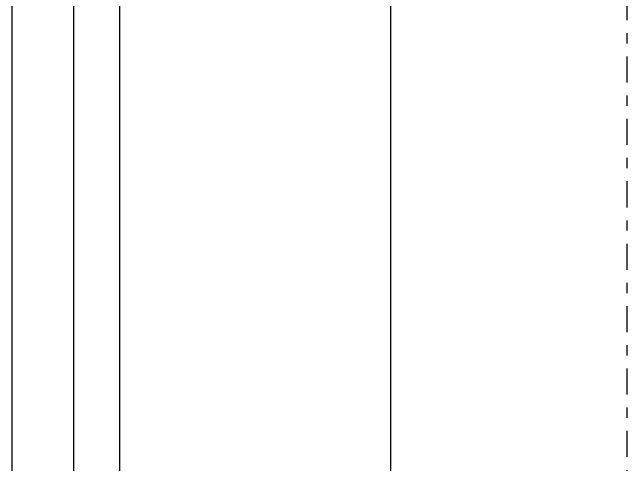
# Model space of a CAD drawing. Extents: x -30 to 1202, y 231 to 898.
# Drawn here: x 36.52 to 42.51, y 275.71 to 280.11 of the extents above; entities that cross this region are included whole.
import ezdxf

# ---------------------------------------------------------------- set-up
doc = ezdxf.new("R2010")
doc.units = 0
doc.header["$LTSCALE"] = 0.04
doc.linetypes.add('DASHDOT2', pattern=[12.7, 6.35, -3.175, 0, -3.175])
doc.layers.add('LIMITES', color=2, linetype='DASHDOT2')
doc.layers.add('PISO', color=1, linetype='CONTINUOUS')

msp = doc.modelspace()

# ---------------------------------------------------------------- linework, layer by layer
at = {"layer": 'LIMITES', "color": 1}
msp.add_line((42.5094, 374.532), (42.5094, 252.582), dxfattribs=at)
at = {"layer": 'PISO'}
for p, q in [((36.5194, 261.232), (36.5194, 439.8056)), ((37.1194, 261.232), (37.1194, 293.282)), ((37.5694, 261.232), (37.5694, 293.282)), ((40.2094, 261.232), (40.2094, 293.282))]:
    msp.add_line(p, q, dxfattribs=at)

doc.saveas('drawing.dxf')
